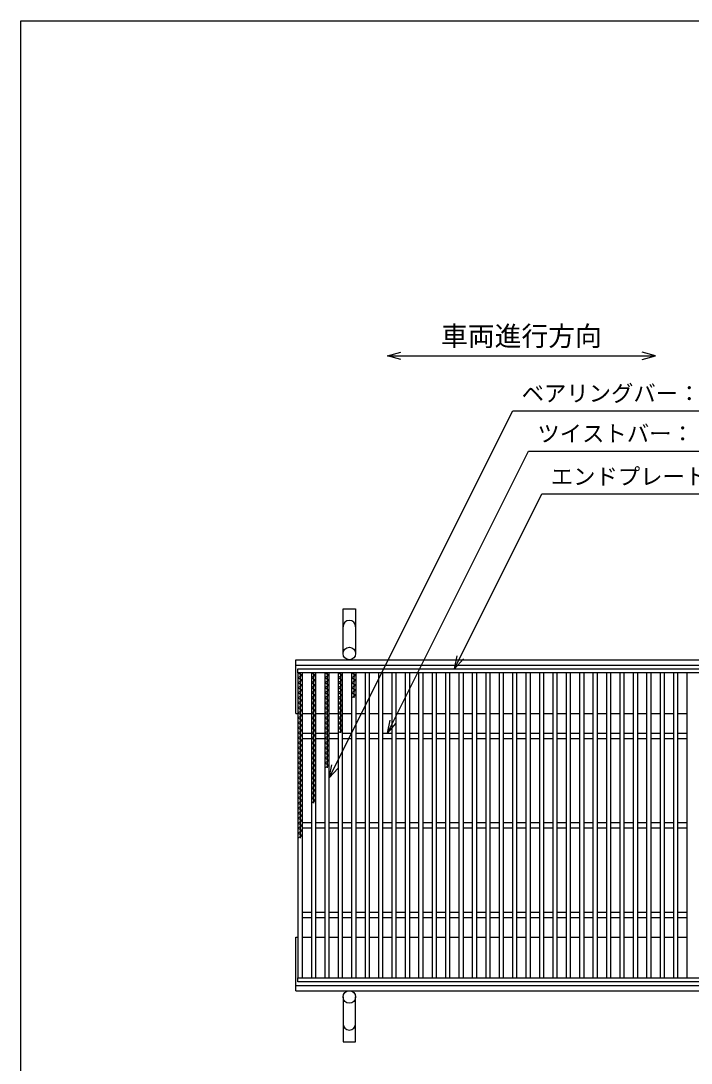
# Model space of a CAD drawing. Units: millimetres, scale not verified. Extents: x -1820 to 1736, y -1282 to 1048.
# Drawn here: x -1724 to -974, y -117 to 1048 of the extents above; entities that cross this region are included whole.
import ezdxf
from ezdxf.enums import TextEntityAlignment as Align

# ---------------------------------------------------------------- set-up
doc = ezdxf.new("R2010")
doc.units = ezdxf.units.MM
doc.header["$LTSCALE"] = 10
for name, color, linetype, lineweight in [('0_2', 150, 'Continuous', 25), ('16', 3, 'Continuous', 25), ('19', 6, 'Continuous', 25), ('22', 4, 'Continuous', 25)]:
    doc.layers.add(name, color=color, linetype=linetype, lineweight=lineweight)
doc.styles.add('ベクトル', font='')
doc.styles.get('ベクトル').set_extended_font_data('ベクトル')

msp = doc.modelspace()

# ---------------------------------------------------------------- linework, layer by layer
at = {"layer": '0_2'}
for p, q in [((-1724, -1151.5), (-1724, 1048.5)), ((-1724, 1048.5), (1736, 1048.5))]:
    msp.add_line(p, q, dxfattribs=at)
at = {"layer": '16'}
for p, q in [((-1414, 324), (-419, 324)), ((-1414, 319.5), (-1414, 324)), ((-419, 319.5), (-1414, 319.5)), ((-1414, 319.5), (-1414, -21.5)), ((-1409, 319.5), (-1414, 319.5)), ((-1414, 319.5), (-1409, 316.7)), ((-1409, 316.7), (-1414, 313.9)), ((-1411.5, 319.5), (-1411.5, 134.7)), ((-1409, -21.5), (-1409, 319.5)), ((-1399, 319.5), (-1399, -21.5)), ((-1394, 319.5), (-1399, 319.5)), ((-1399, 319.5), (-1394, 316.7)), ((-1394, 316.7), (-1399, 313.9)), ((-1396.5, 319.5), (-1396.5, 173.9)), ((-1394, -21.5), (-1394, 319.5)), ((-1384, 319.5), (-1384, -21.5)), ((-1379, 319.5), (-1384, 319.5)), ((-1384, 319.5), (-1379, 316.7)), ((-1379, 316.7), (-1384, 313.9)), ((-1381.5, 319.5), (-1381.5, 213.1)), ((-1379, -21.5), (-1379, 319.5)), ((-1369, 319.5), (-1369, -21.5)), ((-1364, 319.5), (-1369, 319.5)), ((-1369, 319.5), (-1364, 316.7)), ((-1364, 316.7), (-1369, 313.9)), ((-1366.5, 319.5), (-1366.5, 252.3)), ((-1364, -21.5), (-1364, 319.5)), ((-1354, 319.5), (-1354, -21.5)), ((-1349, 319.5), (-1354, 319.5)), ((-1354, 319.5), (-1349, 316.7)), ((-1349, 316.7), (-1354, 313.9)), ((-1351.5, 319.5), (-1351.5, 291.5)), ((-1349, -21.5), (-1349, 319.5)), ((-1339, 319.5), (-1339, -21.5)), ((-1334, 319.5), (-1339, 319.5)), ((-1334, -21.5), (-1334, 319.5)), ((-1324, 319.5), (-1324, -21.5)), ((-1319, 319.5), (-1324, 319.5)), ((-1319, -21.5), (-1319, 319.5)), ((-1309, 319.5), (-1309, -21.5)), ((-1304, 319.5), (-1309, 319.5)), ((-1304, -21.5), (-1304, 319.5)), ((-1294, 319.5), (-1294, -21.5)), ((-1289, 319.5), (-1294, 319.5)), ((-1289, -21.5), (-1289, 319.5)), ((-1279, 319.5), (-1279, -21.5)), ((-1274, 319.5), (-1279, 319.5)), ((-1274, -21.5), (-1274, 319.5)), ((-1264, 319.5), (-1264, -21.5)), ((-1259, 319.5), (-1264, 319.5)), ((-1259, -21.5), (-1259, 319.5)), ((-1249, 319.5), (-1249, -21.5)), ((-1244, 319.5), (-1249, 319.5)), ((-1244, -21.5), (-1244, 319.5)), ((-1234, 319.5), (-1234, -21.5)), ((-1229, 319.5), (-1234, 319.5)), ((-1229, -21.5), (-1229, 319.5)), ((-1219, 319.5), (-1219, -21.5)), ((-1214, 319.5), (-1219, 319.5)), ((-1214, -21.5), (-1214, 319.5)), ((-1204, 319.5), (-1204, -21.5)), ((-1199, 319.5), (-1204, 319.5)), ((-1199, -21.5), (-1199, 319.5)), ((-1189, 319.5), (-1189, -21.5)), ((-1184, 319.5), (-1189, 319.5)), ((-1184, -21.5), (-1184, 319.5)), ((-1174, 319.5), (-1174, -21.5)), ((-1169, 319.5), (-1174, 319.5)), ((-1169, -21.5), (-1169, 319.5)), ((-1159, 319.5), (-1159, -21.5)), ((-1154, 319.5), (-1159, 319.5)), ((-1154, -21.5), (-1154, 319.5)), ((-1144, 319.5), (-1144, -21.5)), ((-1139, 319.5), (-1144, 319.5)), ((-1139, -21.5), (-1139, 319.5)), ((-1129, 319.5), (-1129, -21.5)), ((-1124, 319.5), (-1129, 319.5)), ((-1124, -21.5), (-1124, 319.5)), ((-1114, 319.5), (-1114, -21.5)), ((-1109, 319.5), (-1114, 319.5)), ((-1109, -21.5), (-1109, 319.5)), ((-1099, 319.5), (-1099, -21.5)), ((-1094, 319.5), (-1099, 319.5)), ((-1094, -21.5), (-1094, 319.5)), ((-1084, 319.5), (-1084, -21.5)), ((-1079, 319.5), (-1084, 319.5)), ((-1079, -21.5), (-1079, 319.5)), ((-1069, 319.5), (-1069, -21.5)), ((-1064, 319.5), (-1069, 319.5)), ((-1064, -21.5), (-1064, 319.5)), ((-1054, 319.5), (-1054, -21.5)), ((-1049, 319.5), (-1054, 319.5)), ((-1049, -21.5), (-1049, 319.5)), ((-1039, 319.5), (-1039, -21.5)), ((-1034, 319.5), (-1039, 319.5)), ((-1034, -21.5), (-1034, 319.5)), ((-1024, 319.5), (-1024, -21.5)), ((-1019, 319.5), (-1024, 319.5)), ((-1019, -21.5), (-1019, 319.5)), ((-1009, 319.5), (-1009, -21.5)), ((-1004, 319.5), (-1009, 319.5)), ((-1004, -21.5), (-1004, 319.5)), ((-994, 319.5), (-994, -21.5)), ((-989, 319.5), (-994, 319.5)), ((-989, -21.5), (-989, 319.5)), ((-979, 319.5), (-979, -21.5)), ((-974, 319.5), (-979, 319.5)), ((-1414, 313.9), (-1409, 311.1)), ((-1409, 311.1), (-1414, 308.3)), ((-1414, 308.3), (-1409, 305.5)), ((-1409, 305.5), (-1414, 302.7)), ((-1399, 313.9), (-1394, 311.1)), ((-1394, 311.1), (-1399, 308.3)), ((-1399, 308.3), (-1394, 305.5)), ((-1394, 305.5), (-1399, 302.7)), ((-1384, 313.9), (-1379, 311.1)), ((-1379, 311.1), (-1384, 308.3)), ((-1384, 308.3), (-1379, 305.5)), ((-1379, 305.5), (-1384, 302.7)), ((-1369, 313.9), (-1364, 311.1)), ((-1364, 311.1), (-1369, 308.3)), ((-1369, 308.3), (-1364, 305.5)), ((-1364, 305.5), (-1369, 302.7)), ((-1354, 313.9), (-1349, 311.1)), ((-1349, 311.1), (-1354, 308.3)), ((-1354, 308.3), (-1349, 305.5)), ((-1349, 305.5), (-1354, 302.7)), ((-1414, 302.7), (-1409, 299.9)), ((-1409, 299.9), (-1414, 297.1)), ((-1414, 297.1), (-1409, 294.3)), ((-1409, 294.3), (-1414, 291.5)), ((-1414, 291.5), (-1409, 288.7)), ((-1399, 302.7), (-1394, 299.9)), ((-1394, 299.9), (-1399, 297.1)), ((-1399, 297.1), (-1394, 294.3)), ((-1394, 294.3), (-1399, 291.5)), ((-1399, 291.5), (-1394, 288.7)), ((-1384, 302.7), (-1379, 299.9)), ((-1379, 299.9), (-1384, 297.1)), ((-1384, 297.1), (-1379, 294.3)), ((-1379, 294.3), (-1384, 291.5)), ((-1384, 291.5), (-1379, 288.7)), ((-1369, 302.7), (-1364, 299.9)), ((-1364, 299.9), (-1369, 297.1)), ((-1369, 297.1), (-1364, 294.3)), ((-1364, 294.3), (-1369, 291.5)), ((-1369, 291.5), (-1364, 288.7)), ((-1354, 302.7), (-1349, 299.9)), ((-1349, 299.9), (-1354, 297.1)), ((-1354, 297.1), (-1349, 294.3)), ((-1349, 294.3), (-1354, 291.5)), ((-1409, 288.7), (-1414, 285.9)), ((-1414, 285.9), (-1409, 283.1)), ((-1409, 283.1), (-1414, 280.3)), ((-1414, 280.3), (-1409, 277.5)), ((-1394, 288.7), (-1399, 285.9)), ((-1399, 285.9), (-1394, 283.1)), ((-1394, 283.1), (-1399, 280.3)), ((-1399, 280.3), (-1394, 277.5)), ((-1379, 288.7), (-1384, 285.9)), ((-1384, 285.9), (-1379, 283.1)), ((-1379, 283.1), (-1384, 280.3)), ((-1384, 280.3), (-1379, 277.5)), ((-1364, 288.7), (-1369, 285.9)), ((-1369, 285.9), (-1364, 283.1)), ((-1364, 283.1), (-1369, 280.3)), ((-1369, 280.3), (-1364, 277.5)), ((-1409, 277.5), (-1414, 274.7)), ((-1414, 274.7), (-1409, 271.9)), ((-1409, 271.9), (-1414, 269.1)), ((-1414, 269.1), (-1409, 266.3)), ((-1394, 277.5), (-1399, 274.7)), ((-1399, 274.7), (-1394, 271.9)), ((-1394, 271.9), (-1399, 269.1)), ((-1399, 269.1), (-1394, 266.3)), ((-1379, 277.5), (-1384, 274.7)), ((-1384, 274.7), (-1379, 271.9)), ((-1379, 271.9), (-1384, 269.1)), ((-1384, 269.1), (-1379, 266.3)), ((-1364, 277.5), (-1369, 274.7)), ((-1369, 274.7), (-1364, 271.9)), ((-1364, 271.9), (-1369, 269.1)), ((-1369, 269.1), (-1364, 266.3)), ((-1409, 266.3), (-1414, 263.5)), ((-1414, 263.5), (-1409, 260.7)), ((-1409, 260.7), (-1414, 257.9)), ((-1414, 257.9), (-1409, 255.1)), ((-1394, 266.3), (-1399, 263.5)), ((-1399, 263.5), (-1394, 260.7)), ((-1394, 260.7), (-1399, 257.9)), ((-1399, 257.9), (-1394, 255.1)), ((-1379, 266.3), (-1384, 263.5)), ((-1384, 263.5), (-1379, 260.7)), ((-1379, 260.7), (-1384, 257.9)), ((-1384, 257.9), (-1379, 255.1)), ((-1364, 266.3), (-1369, 263.5)), ((-1369, 263.5), (-1364, 260.7)), ((-1364, 260.7), (-1369, 257.9)), ((-1369, 257.9), (-1364, 255.1)), ((-1409, 255.1), (-1414, 252.3)), ((-1414, 252.3), (-1409, 249.5)), ((-1409, 249.5), (-1414, 246.7)), ((-1414, 246.7), (-1409, 243.9)), ((-1409, 252), (-1399, 252)), ((-1409, 246), (-1399, 246)), ((-1394, 255.1), (-1399, 252.3)), ((-1399, 252.3), (-1394, 249.5)), ((-1394, 249.5), (-1399, 246.7)), ((-1399, 246.7), (-1394, 243.9)), ((-1394, 252), (-1384, 252)), ((-1394, 246), (-1384, 246)), ((-1379, 255.1), (-1384, 252.3)), ((-1384, 252.3), (-1379, 249.5)), ((-1379, 249.5), (-1384, 246.7)), ((-1384, 246.7), (-1379, 243.9)), ((-1379, 252), (-1369, 252)), ((-1379, 246), (-1369, 246)), ((-1364, 255.1), (-1369, 252.3)), ((-1364, 252), (-1354, 252)), ((-1364, 246), (-1354, 246)), ((-1349, 252), (-1339, 252)), ((-1349, 246), (-1339, 246)), ((-1334, 252), (-1324, 252)), ((-1334, 246), (-1324, 246)), ((-1319, 252), (-1309, 252)), ((-1319, 246), (-1309, 246)), ((-1304, 252), (-1294, 252)), ((-1304, 246), (-1294, 246)), ((-1289, 252), (-1279, 252)), ((-1289, 246), (-1279, 246)), ((-1274, 252), (-1264, 252)), ((-1274, 246), (-1264, 246)), ((-1259, 252), (-1249, 252)), ((-1259, 246), (-1249, 246)), ((-1244, 252), (-1234, 252)), ((-1244, 246), (-1234, 246)), ((-1229, 252), (-1219, 252)), ((-1229, 246), (-1219, 246)), ((-1214, 252), (-1204, 252)), ((-1214, 246), (-1204, 246)), ((-1199, 252), (-1189, 252)), ((-1199, 246), (-1189, 246)), ((-1184, 252), (-1174, 252)), ((-1184, 246), (-1174, 246)), ((-1169, 252), (-1159, 252)), ((-1169, 246), (-1159, 246)), ((-1154, 252), (-1144, 252)), ((-1154, 246), (-1144, 246)), ((-1139, 252), (-1129, 252)), ((-1139, 246), (-1129, 246)), ((-1124, 252), (-1114, 252)), ((-1124, 246), (-1114, 246)), ((-1109, 252), (-1099, 252)), ((-1109, 246), (-1099, 246)), ((-1094, 252), (-1084, 252)), ((-1094, 246), (-1084, 246)), ((-1079, 252), (-1069, 252)), ((-1079, 246), (-1069, 246)), ((-1064, 252), (-1054, 252)), ((-1064, 246), (-1054, 246)), ((-1049, 252), (-1039, 252)), ((-1049, 246), (-1039, 246)), ((-1034, 252), (-1024, 252)), ((-1034, 246), (-1024, 246)), ((-1019, 252), (-1009, 252)), ((-1019, 246), (-1009, 246)), ((-1004, 252), (-994, 252)), ((-1004, 246), (-994, 246)), ((-989, 252), (-979, 252)), ((-989, 246), (-979, 246)), ((-1409, 243.9), (-1414, 241.1)), ((-1414, 241.1), (-1409, 238.3)), ((-1409, 238.3), (-1414, 235.5)), ((-1414, 235.5), (-1409, 232.7)), ((-1394, 243.9), (-1399, 241.1)), ((-1399, 241.1), (-1394, 238.3)), ((-1394, 238.3), (-1399, 235.5)), ((-1399, 235.5), (-1394, 232.7)), ((-1379, 243.9), (-1384, 241.1)), ((-1384, 241.1), (-1379, 238.3)), ((-1379, 238.3), (-1384, 235.5)), ((-1384, 235.5), (-1379, 232.7)), ((-1409, 232.7), (-1414, 229.9)), ((-1414, 229.9), (-1409, 227.1)), ((-1409, 227.1), (-1414, 224.3)), ((-1414, 224.3), (-1409, 221.5)), ((-1409, 221.5), (-1414, 218.7)), ((-1394, 232.7), (-1399, 229.9)), ((-1399, 229.9), (-1394, 227.1)), ((-1394, 227.1), (-1399, 224.3)), ((-1399, 224.3), (-1394, 221.5)), ((-1394, 221.5), (-1399, 218.7)), ((-1379, 232.7), (-1384, 229.9)), ((-1384, 229.9), (-1379, 227.1)), ((-1379, 227.1), (-1384, 224.3)), ((-1384, 224.3), (-1379, 221.5)), ((-1379, 221.5), (-1384, 218.7)), ((-1414, 218.7), (-1409, 215.9)), ((-1409, 215.9), (-1414, 213.1)), ((-1414, 213.1), (-1409, 210.3)), ((-1409, 210.3), (-1414, 207.5)), ((-1399, 218.7), (-1394, 215.9)), ((-1394, 215.9), (-1399, 213.1)), ((-1399, 213.1), (-1394, 210.3)), ((-1394, 210.3), (-1399, 207.5)), ((-1384, 218.7), (-1379, 215.9)), ((-1379, 215.9), (-1384, 213.1)), ((-1414, 207.5), (-1409, 204.7)), ((-1409, 204.7), (-1414, 201.9)), ((-1414, 201.9), (-1409, 199.1)), ((-1409, 199.1), (-1414, 196.3)), ((-1399, 207.5), (-1394, 204.7)), ((-1394, 204.7), (-1399, 201.9)), ((-1399, 201.9), (-1394, 199.1)), ((-1394, 199.1), (-1399, 196.3)), ((-1414, 196.3), (-1409, 193.5)), ((-1409, 193.5), (-1414, 190.7)), ((-1414, 190.7), (-1409, 187.9)), ((-1409, 187.9), (-1414, 185.1)), ((-1399, 196.3), (-1394, 193.5)), ((-1394, 193.5), (-1399, 190.7)), ((-1399, 190.7), (-1394, 187.9)), ((-1394, 187.9), (-1399, 185.1)), ((-1414, 185.1), (-1409, 182.3)), ((-1409, 182.3), (-1414, 179.5)), ((-1414, 179.5), (-1409, 176.7)), ((-1409, 176.7), (-1414, 173.9)), ((-1399, 185.1), (-1394, 182.3)), ((-1394, 182.3), (-1399, 179.5)), ((-1399, 179.5), (-1394, 176.7)), ((-1394, 176.7), (-1399, 173.9)), ((-1414, 173.9), (-1409, 171.1)), ((-1409, 171.1), (-1414, 168.3)), ((-1414, 168.3), (-1409, 165.5)), ((-1409, 165.5), (-1414, 162.7)), ((-1414, 162.7), (-1409, 159.9)), ((-1409, 159.9), (-1414, 157.1)), ((-1414, 157.1), (-1409, 154.3)), ((-1409, 154.3), (-1414, 151.5)), ((-1409, 152), (-1399, 152)), ((-1394, 152), (-1384, 152)), ((-1379, 152), (-1369, 152)), ((-1364, 152), (-1354, 152)), ((-1349, 152), (-1339, 152)), ((-1334, 152), (-1324, 152)), ((-1319, 152), (-1309, 152)), ((-1304, 152), (-1294, 152)), ((-1289, 152), (-1279, 152)), ((-1274, 152), (-1264, 152)), ((-1259, 152), (-1249, 152)), ((-1244, 152), (-1234, 152)), ((-1229, 152), (-1219, 152)), ((-1214, 152), (-1204, 152)), ((-1199, 152), (-1189, 152)), ((-1184, 152), (-1174, 152)), ((-1169, 152), (-1159, 152)), ((-1154, 152), (-1144, 152)), ((-1139, 152), (-1129, 152)), ((-1124, 152), (-1114, 152)), ((-1109, 152), (-1099, 152)), ((-1094, 152), (-1084, 152)), ((-1079, 152), (-1069, 152)), ((-1064, 152), (-1054, 152)), ((-1049, 152), (-1039, 152)), ((-1034, 152), (-1024, 152)), ((-1019, 152), (-1009, 152)), ((-1004, 152), (-994, 152)), ((-989, 152), (-979, 152)), ((-1414, 151.5), (-1409, 148.7)), ((-1409, 148.7), (-1414, 145.9)), ((-1414, 145.9), (-1409, 143.1)), ((-1409, 143.1), (-1414, 140.3)), ((-1414, 140.3), (-1409, 137.5)), ((-1409, 146), (-1399, 146)), ((-1394, 146), (-1384, 146)), ((-1379, 146), (-1369, 146)), ((-1364, 146), (-1354, 146)), ((-1349, 146), (-1339, 146)), ((-1334, 146), (-1324, 146)), ((-1319, 146), (-1309, 146)), ((-1304, 146), (-1294, 146)), ((-1289, 146), (-1279, 146)), ((-1274, 146), (-1264, 146)), ((-1259, 146), (-1249, 146)), ((-1244, 146), (-1234, 146)), ((-1229, 146), (-1219, 146)), ((-1214, 146), (-1204, 146)), ((-1199, 146), (-1189, 146)), ((-1184, 146), (-1174, 146)), ((-1169, 146), (-1159, 146)), ((-1154, 146), (-1144, 146)), ((-1139, 146), (-1129, 146)), ((-1124, 146), (-1114, 146)), ((-1109, 146), (-1099, 146)), ((-1094, 146), (-1084, 146)), ((-1079, 146), (-1069, 146)), ((-1064, 146), (-1054, 146)), ((-1049, 146), (-1039, 146)), ((-1034, 146), (-1024, 146)), ((-1019, 146), (-1009, 146)), ((-1004, 146), (-994, 146)), ((-989, 146), (-979, 146)), ((-1409, 137.5), (-1414, 134.7)), ((-1409, 52), (-1399, 52)), ((-1394, 52), (-1384, 52)), ((-1379, 52), (-1369, 52)), ((-1364, 52), (-1354, 52)), ((-1349, 52), (-1339, 52)), ((-1334, 52), (-1324, 52)), ((-1319, 52), (-1309, 52)), ((-1304, 52), (-1294, 52)), ((-1289, 52), (-1279, 52)), ((-1274, 52), (-1264, 52)), ((-1259, 52), (-1249, 52)), ((-1244, 52), (-1234, 52)), ((-1229, 52), (-1219, 52)), ((-1214, 52), (-1204, 52)), ((-1199, 52), (-1189, 52)), ((-1184, 52), (-1174, 52)), ((-1169, 52), (-1159, 52)), ((-1154, 52), (-1144, 52)), ((-1139, 52), (-1129, 52)), ((-1124, 52), (-1114, 52)), ((-1109, 52), (-1099, 52)), ((-1094, 52), (-1084, 52)), ((-1079, 52), (-1069, 52)), ((-1064, 52), (-1054, 52)), ((-1049, 52), (-1039, 52)), ((-1034, 52), (-1024, 52)), ((-1019, 52), (-1009, 52)), ((-1004, 52), (-994, 52)), ((-989, 52), (-979, 52)), ((-1409, 46), (-1399, 46)), ((-1394, 46), (-1384, 46)), ((-1379, 46), (-1369, 46)), ((-1364, 46), (-1354, 46)), ((-1349, 46), (-1339, 46)), ((-1334, 46), (-1324, 46)), ((-1319, 46), (-1309, 46)), ((-1304, 46), (-1294, 46)), ((-1289, 46), (-1279, 46)), ((-1274, 46), (-1264, 46)), ((-1259, 46), (-1249, 46)), ((-1244, 46), (-1234, 46)), ((-1229, 46), (-1219, 46)), ((-1214, 46), (-1204, 46)), ((-1199, 46), (-1189, 46)), ((-1184, 46), (-1174, 46)), ((-1169, 46), (-1159, 46)), ((-1154, 46), (-1144, 46)), ((-1139, 46), (-1129, 46)), ((-1124, 46), (-1114, 46)), ((-1109, 46), (-1099, 46)), ((-1094, 46), (-1084, 46)), ((-1079, 46), (-1069, 46)), ((-1064, 46), (-1054, 46)), ((-1049, 46), (-1039, 46)), ((-1034, 46), (-1024, 46)), ((-1019, 46), (-1009, 46)), ((-1004, 46), (-994, 46)), ((-989, 46), (-979, 46)), ((-1414, -21.5), (-419, -21.5)), ((-1414, -26), (-1414, -21.5)), ((-1414, -21.5), (-1409, -21.5)), ((-1399, -21.5), (-1394, -21.5)), ((-1384, -21.5), (-1379, -21.5)), ((-1369, -21.5), (-1364, -21.5)), ((-1354, -21.5), (-1349, -21.5)), ((-1339, -21.5), (-1334, -21.5)), ((-1324, -21.5), (-1319, -21.5)), ((-1309, -21.5), (-1304, -21.5)), ((-1294, -21.5), (-1289, -21.5)), ((-1279, -21.5), (-1274, -21.5)), ((-1264, -21.5), (-1259, -21.5)), ((-1249, -21.5), (-1244, -21.5)), ((-1234, -21.5), (-1229, -21.5)), ((-1219, -21.5), (-1214, -21.5)), ((-1204, -21.5), (-1199, -21.5)), ((-1189, -21.5), (-1184, -21.5)), ((-1174, -21.5), (-1169, -21.5)), ((-1159, -21.5), (-1154, -21.5)), ((-1144, -21.5), (-1139, -21.5)), ((-1129, -21.5), (-1124, -21.5)), ((-1114, -21.5), (-1109, -21.5)), ((-1099, -21.5), (-1094, -21.5)), ((-1084, -21.5), (-1079, -21.5)), ((-1069, -21.5), (-1064, -21.5)), ((-1054, -21.5), (-1049, -21.5)), ((-1039, -21.5), (-1034, -21.5)), ((-1024, -21.5), (-1019, -21.5)), ((-1009, -21.5), (-1004, -21.5)), ((-994, -21.5), (-989, -21.5)), ((-979, -21.5), (-974, -21.5)), ((-419, -26), (-1414, -26))]:
    msp.add_line(p, q, dxfattribs=at)
at = {"layer": '19'}
for p, q in [((-1363.5, 341), (-1363.5, 391)), ((-1363.5, 391), (-1349.5, 391)), ((-1349.5, 391), (-1349.5, 341)), ((-1416.5, 334), (-416.5, 334)), ((-1416.5, 274), (-1416.5, 334)), ((-1416.5, 328), (-416.5, 328)), ((-1416.5, 274), (-1414, 274)), ((-1409, 274), (-1399, 274)), ((-1394, 274), (-1384, 274)), ((-1379, 274), (-1369, 274)), ((-1364, 274), (-1354, 274)), ((-1349, 274), (-1339, 274)), ((-1334, 274), (-1324, 274)), ((-1319, 274), (-1309, 274)), ((-1304, 274), (-1294, 274)), ((-1289, 274), (-1279, 274)), ((-1274, 274), (-1264, 274)), ((-1259, 274), (-1249, 274)), ((-1244, 274), (-1234, 274)), ((-1229, 274), (-1219, 274)), ((-1214, 274), (-1204, 274)), ((-1199, 274), (-1189, 274)), ((-1184, 274), (-1174, 274)), ((-1169, 274), (-1159, 274)), ((-1154, 274), (-1144, 274)), ((-1139, 274), (-1129, 274)), ((-1124, 274), (-1114, 274)), ((-1109, 274), (-1099, 274)), ((-1094, 274), (-1084, 274)), ((-1079, 274), (-1069, 274)), ((-1064, 274), (-1054, 274)), ((-1049, 274), (-1039, 274)), ((-1034, 274), (-1024, 274)), ((-1019, 274), (-1009, 274)), ((-1004, 274), (-994, 274)), ((-989, 274), (-979, 274)), ((-1416.5, -36), (-1416.5, 24)), ((-1416.5, 24), (-1414, 24)), ((-1409, 24), (-1399, 24)), ((-1394, 24), (-1384, 24)), ((-1379, 24), (-1369, 24)), ((-1364, 24), (-1354, 24)), ((-1349, 24), (-1339, 24)), ((-1334, 24), (-1324, 24)), ((-1319, 24), (-1309, 24)), ((-1304, 24), (-1294, 24)), ((-1289, 24), (-1279, 24)), ((-1274, 24), (-1264, 24)), ((-1259, 24), (-1249, 24)), ((-1244, 24), (-1234, 24)), ((-1229, 24), (-1219, 24)), ((-1214, 24), (-1204, 24)), ((-1199, 24), (-1189, 24)), ((-1184, 24), (-1174, 24)), ((-1169, 24), (-1159, 24)), ((-1154, 24), (-1144, 24)), ((-1139, 24), (-1129, 24)), ((-1124, 24), (-1114, 24)), ((-1109, 24), (-1099, 24)), ((-1094, 24), (-1084, 24)), ((-1079, 24), (-1069, 24)), ((-1064, 24), (-1054, 24)), ((-1049, 24), (-1039, 24)), ((-1034, 24), (-1024, 24)), ((-1019, 24), (-1009, 24)), ((-1004, 24), (-994, 24)), ((-989, 24), (-979, 24)), ((-1416.5, -30), (-416.5, -30)), ((-1416.5, -36), (-416.5, -36)), ((-1363.5, -43), (-1363.5, -93)), ((-1349.5, -93), (-1349.5, -43)), ((-1363.5, -93), (-1349.5, -93))]:
    msp.add_line(p, q, dxfattribs=at)
for centre in [(-1356.5, 341), (-1356.5, -43)]:
    msp.add_circle(centre, 7, dxfattribs=at)
for centre, start, end in [((-1356.5, 371), 0, 180), ((-1356.5, -73), 180, 0)]:
    msp.add_arc(centre, 7, start, end, dxfattribs=at)
at = {"layer": '22'}
for p, q in [((-1314, 674), (-1299, 678)), ((-1014, 674), (-1029, 678)), ((-1299, 670), (-1314, 674)), ((-1314, 674), (-1014, 674)), ((-1029, 670), (-1014, 674)), ((-1379, 202), (-1173.8, 612.5)), ((-1173.8, 612.5), (-713.8, 612.5)), ((-1314, 252), (-1156.2, 567.5)), ((-1156.2, 567.5), (-716.2, 567.5)), ((-1239, 324), (-1141.2, 519.5)), ((-1141.2, 519.5), (-721.2, 519.5)), ((-1239, 324), (-1236, 338.6)), ((-1239, 324), (-1229, 335)), ((-1314, 252), (-1311, 266.6)), ((-1314, 252), (-1304, 263)), ((-1379, 202), (-1376, 216.6)), ((-1379, 202), (-1369, 213))]:
    msp.add_line(p, q, dxfattribs=at)

# ---------------------------------------------------------------- texts
at = {"layer": '22', "color": 2, "style": 'ベクトル'}
for s, height, p in [('車両進行方向', 21.99, (-1254, 696)), ('ベアリングバー：', 18.33, (-1163.8, 632)), ('ツイストバー：', 18.33, (-1146.2, 587)), ('エンドプレート：', 18.33, (-1131.2, 539))]:
    msp.add_text(s, height=height, dxfattribs=at).set_placement(p, align=Align.MIDDLE_LEFT)

doc.saveas('drawing.dxf')
